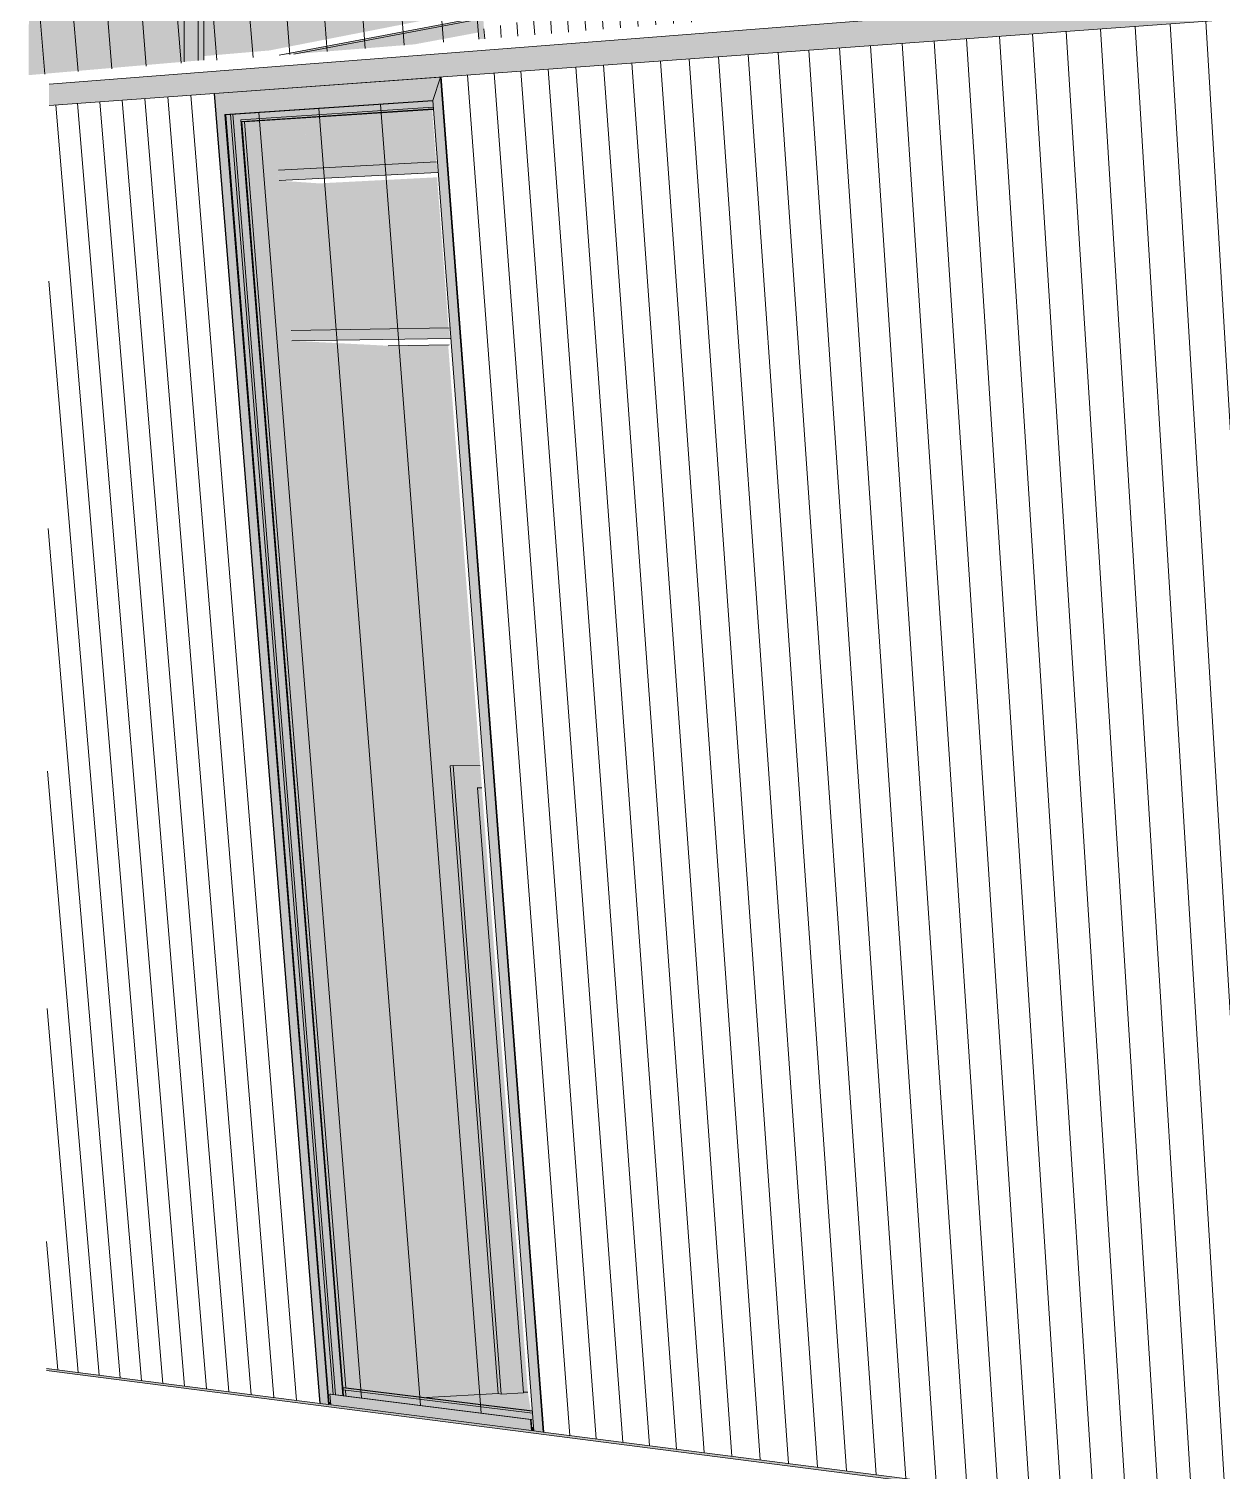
# Model space of a CAD drawing. Header units: inches. Extents: x 30764 to 30770, y -4780 to 4478.
# Drawn here: x 30768.1412 to 30768.3478, y 4477.6266 to 4477.8763 of the extents above; entities that cross this region are included whole.
import ezdxf

# ---------------------------------------------------------------- set-up
doc = ezdxf.new("R2010")
doc.units = ezdxf.units.IN
doc.header["$MEASUREMENT"] = 0
for name, color, linetype, lineweight in [('A-CLNG', 13, 'Continuous', 13), ('A-DOOR', 31, 'Continuous', 13), ('A-DOOR-FRAM', 31, 'Continuous', 9), ('A-GLAZ-CURT', 52, 'Continuous', 9), ('A-GLAZ-CWMG', 51, 'Continuous', 9), ('A-ROOF', 132, 'Continuous', 13), ('A-WALL', 113, 'Continuous', 13), ('A-WALL-PATT', 111, 'Continuous', 13), ('C-BLDG-PADS', 91, 'Continuous', 9), ('C-TOPO', 7, 'Continuous', 9), ('I-WALL', 2, 'Continuous', 13), ('L-SITE-WALL', 31, 'Continuous', 13), ('S-BEAM', 12, 'Continuous', 9), ('S-COLS', 52, 'Continuous', 9)]:
    doc.layers.add(name, color=color, linetype=linetype, lineweight=lineweight)

# ---------------------------------------------------------------- blocks, each defined once
blk = doc.blocks.new('FP_67-Westling end')
at = {"layer": 'A-WALL-PATT', "lineweight": 9}
for p, q in [((-2774.43069, 4477.61674), (-2774.44629, 4477.87756)), ((-2774.46574, 4477.62123), (-2774.48202, 4477.87496)), ((-2774.46009, 4477.6205), (-2774.47626, 4477.87538)), ((-2774.45436, 4477.61977), (-2774.47043, 4477.87581)), ((-2774.44856, 4477.61903), (-2774.46451, 4477.87624)), ((-2774.44268, 4477.61828), (-2774.45852, 4477.87667)), ((-2774.43673, 4477.61751), (-2774.45245, 4477.87712)), ((-2774.49819, 4477.62538), (-2774.51503, 4477.87256)), ((-2774.49295, 4477.62471), (-2774.5097, 4477.87295)), ((-2774.48765, 4477.62403), (-2774.50431, 4477.87334)), ((-2774.48227, 4477.62334), (-2774.49884, 4477.87374)), ((-2774.47683, 4477.62264), (-2774.49331, 4477.87414)), ((-2774.47132, 4477.62194), (-2774.4877, 4477.87455)), ((-2774.53313, 4477.62985), (-2774.55052, 4477.86997)), ((-2774.52832, 4477.62923), (-2774.54564, 4477.87033)), ((-2774.52345, 4477.62861), (-2774.54069, 4477.87069)), ((-2774.51852, 4477.62798), (-2774.53569, 4477.87105)), ((-2774.51353, 4477.62734), (-2774.53062, 4477.87142)), ((-2774.50848, 4477.62669), (-2774.52549, 4477.8718)), ((-2774.50337, 4477.62604), (-2774.52029, 4477.87218)), ((-2774.56085, 4477.63339), (-2774.57863, 4477.86793)), ((-2774.55636, 4477.63282), (-2774.57408, 4477.86826)), ((-2774.55182, 4477.63224), (-2774.56948, 4477.86859)), ((-2774.54723, 4477.63165), (-2774.56483, 4477.86893)), ((-2774.54259, 4477.63106), (-2774.56012, 4477.86928)), ((-2774.53789, 4477.63046), (-2774.55535, 4477.86962))]:
    blk.add_line(p, q, dxfattribs=at)
blk = doc.blocks.new('FP_68-Westling end')
at = {"layer": 'A-WALL-PATT', "lineweight": 9}
for p, q in [((-2774.45665, 4477.88377), (-2774.45749, 4477.89749)), ((-2774.45288, 4477.88407), (-2774.45374, 4477.89818)), ((-2774.44988, 4477.89762), (-2774.44996, 4477.89889)), ((-2774.46776, 4477.88287), (-2774.46854, 4477.89543)), ((-2774.46408, 4477.88317), (-2774.46489, 4477.89611)), ((-2774.46038, 4477.88346), (-2774.4612, 4477.89679)), ((-2774.48214, 4477.88171), (-2774.48285, 4477.89276)), ((-2774.47859, 4477.882), (-2774.47932, 4477.89342)), ((-2774.47501, 4477.88229), (-2774.47575, 4477.89408)), ((-2774.4714, 4477.88258), (-2774.47216, 4477.89475)), ((-2774.49607, 4477.88059), (-2774.4967, 4477.89018)), ((-2774.49263, 4477.88087), (-2774.49328, 4477.89081)), ((-2774.48916, 4477.88115), (-2774.48983, 4477.89146)), ((-2774.48567, 4477.88143), (-2774.48636, 4477.8921)), ((-2774.50956, 4477.8795), (-2774.51011, 4477.88768)), ((-2774.50623, 4477.87977), (-2774.5068, 4477.88829)), ((-2774.50287, 4477.88004), (-2774.50346, 4477.88892)), ((-2774.49948, 4477.88031), (-2774.5001, 4477.88954)), ((-2774.52263, 4477.87845), (-2774.5231, 4477.88525)), ((-2774.5194, 4477.87871), (-2774.51989, 4477.88585)), ((-2774.51615, 4477.87897), (-2774.51666, 4477.88646)), ((-2774.51287, 4477.87924), (-2774.5134, 4477.88706)), ((-2774.53841, 4477.87718), (-2774.53878, 4477.88233)), ((-2774.53531, 4477.87743), (-2774.53569, 4477.88291)), ((-2774.53217, 4477.87768), (-2774.53258, 4477.88349)), ((-2774.52902, 4477.87793), (-2774.52945, 4477.88407)), ((-2774.52584, 4477.87819), (-2774.52629, 4477.88466)), ((-2774.55061, 4477.87619), (-2774.55089, 4477.88007)), ((-2774.5476, 4477.87644), (-2774.5479, 4477.88063)), ((-2774.54456, 4477.87668), (-2774.54488, 4477.88119)), ((-2774.5415, 4477.87693), (-2774.54184, 4477.88176)), ((-2774.56536, 4477.87501), (-2774.56553, 4477.87734)), ((-2774.56245, 4477.87524), (-2774.56265, 4477.87788)), ((-2774.55953, 4477.87548), (-2774.55974, 4477.87842)), ((-2774.55658, 4477.87571), (-2774.55681, 4477.87897)), ((-2774.55361, 4477.87595), (-2774.55387, 4477.87952)), ((-2774.56824, 4477.87477), (-2774.56839, 4477.87681))]:
    blk.add_line(p, q, dxfattribs=at)
blk = doc.blocks.new('FP_69-Westling end')
at = {"layer": 'A-WALL-PATT', "lineweight": 9}
for p, q in [((-2774.45073, 4477.90046), (-2774.45977, 4478.05066)), ((-2774.45996, 4477.89873), (-2774.46906, 4478.04731)), ((-2774.46899, 4477.89703), (-2774.47816, 4478.04402)), ((-2774.47784, 4477.89536), (-2774.48707, 4478.04081)), ((-2774.48651, 4477.89373), (-2774.4958, 4478.03766)), ((-2774.49501, 4477.89212), (-2774.50435, 4478.03457)), ((-2774.50334, 4477.89056), (-2774.51273, 4478.03155)), ((-2774.51151, 4477.88902), (-2774.52094, 4478.02858)), ((-2774.51952, 4477.88751), (-2774.52899, 4478.02567)), ((-2774.52738, 4477.88603), (-2774.53689, 4478.02282)), ((-2774.53509, 4477.88458), (-2774.54463, 4478.02003)), ((-2774.54265, 4477.88315), (-2774.55222, 4478.01729)), ((-2774.55007, 4477.88175), (-2774.55967, 4478.0146)), ((-2774.55736, 4477.88038), (-2774.56699, 4478.012)), ((-2774.56451, 4477.87903), (-2774.57416, 4478.00941)), ((-2774.57159, 4477.8784), (-2774.58121, 4478.00687)), ((-2774.57825, 4477.87397), (-2774.58812, 4478.00437)), ((-2774.58507, 4477.87342), (-2774.59491, 4478.00192)), ((-2774.59178, 4477.87288), (-2774.60158, 4477.99951)), ((-2774.60485, 4477.87183), (-2774.61456, 4477.99483)), ((-2774.59837, 4477.87235), (-2774.60813, 4477.99715)), ((-2774.61122, 4477.87131), (-2774.62089, 4477.99254)), ((-2774.61748, 4477.87081), (-2774.6271, 4477.9903)), ((-2774.62364, 4477.87031), (-2774.6332, 4477.98809)), ((-2774.62969, 4477.86982), (-2774.63921, 4477.98593)), ((-2774.63565, 4477.86934), (-2774.64511, 4477.9838)), ((-2774.6415, 4477.86887), (-2774.64977, 4477.96795)), ((-2774.64727, 4477.86841), (-2774.64986, 4477.8992))]:
    blk.add_line(p, q, dxfattribs=at)
blk = doc.blocks.new('FP_75-Westling end')
at = {"layer": 'A-WALL-PATT', "lineweight": 9}
for p, q in [((-2774.58222, 4477.63803), (-2774.59983, 4477.86247)), ((-2774.5717, 4477.63671), (-2774.58917, 4477.86319)), ((-2774.59246, 4477.63931), (-2774.61019, 4477.86181))]:
    blk.add_line(p, q, dxfattribs=at)
blk = doc.blocks.new('FP_76-Westling end')
at = {"layer": 'A-WALL-PATT', "lineweight": 9}
for p, q in [((-2774.59966, 4477.63836), (-2774.61793, 4477.86507)), ((-2774.62682, 4477.64183), (-2774.64538, 4477.86307)), ((-2774.62306, 4477.64135), (-2774.64159, 4477.86334)), ((-2774.61926, 4477.64087), (-2774.63775, 4477.86362)), ((-2774.61543, 4477.64038), (-2774.63387, 4477.86391)), ((-2774.61155, 4477.63988), (-2774.62995, 4477.86419)), ((-2774.60763, 4477.63938), (-2774.62599, 4477.86448)), ((-2774.60367, 4477.63887), (-2774.62198, 4477.86477)), ((-2774.63054, 4477.64231), (-2774.64659, 4477.83261)), ((-2774.63421, 4477.64278), (-2774.64668, 4477.78977)), ((-2774.63786, 4477.64324), (-2774.64677, 4477.7478)), ((-2774.64146, 4477.64371), (-2774.64686, 4477.70669)), ((-2774.64503, 4477.64416), (-2774.64694, 4477.66641))]:
    blk.add_line(p, q, dxfattribs=at)

msp = doc.modelspace()

# ---------------------------------------------------------------- hatches: boundary and pattern name
at = {"layer": 'A-CLNG', "lineweight": 5}
msp.add_hatch(color=256, dxfattribs=at).paths.add_polyline_path([(30768.18958, 4477.8521), (30768.21173, 4477.8533), (30768.21103, 4477.86241), (30768.18888, 4477.86096), (30768.18894, 4477.86021)], flags=0)
at = {"layer": 'A-DOOR', "lineweight": 5}
msp.add_hatch(color=256, dxfattribs=at).paths.add_polyline_path([(30768.22683, 4477.6403), (30768.2276, 4477.64034), (30768.21964, 4477.74491), (30768.21886, 4477.74491), (30768.22678, 4477.64103)], flags=0)
at = {"layer": 'A-DOOR-FRAM', "lineweight": 5}
msp.add_hatch(color=256, dxfattribs=at).paths.add_polyline_path([(30768.223, 4477.64), (30768.21466, 4477.74875), (30768.21414, 4477.74874), (30768.22248, 4477.64006)], flags=0)
at = {"layer": 'A-DOOR-FRAM', "lineweight": 13}
msp.add_hatch(color=256, dxfattribs=at).paths.add_polyline_path([(30768.223, 4477.64), (30768.22685, 4477.64021), (30768.21887, 4477.74492), (30768.21965, 4477.74492), (30768.21936, 4477.7487), (30768.21466, 4477.74875), (30768.22292, 4477.64103)], flags=0)
at = {"layer": 'A-GLAZ-CWMG', "lineweight": 5}
for points in [[(30768.21914, 4477.87446), (30768.22014, 4477.87454), (30768.21986, 4477.87844), (30768.21886, 4477.87825), (30768.21902, 4477.8761)], [(30768.17513, 4477.86141), (30768.21116, 4477.86385), (30768.21246, 4477.86792), (30768.17338, 4477.86507), (30768.17377, 4477.86425)], [(30768.23025, 4477.63341), (30768.21246, 4477.86792), (30768.21116, 4477.86385), (30768.22867, 4477.63361)], [(30768.19308, 4477.63817), (30768.17513, 4477.86141), (30768.17338, 4477.86507), (30768.19165, 4477.63835)], [(30768.17829, 4477.86056), (30768.2112, 4477.86274), (30768.21112, 4477.86384), (30768.17779, 4477.86159), (30768.17806, 4477.86103)], [(30768.17807, 4477.86021), (30768.21124, 4477.86239), (30768.21121, 4477.86273), (30768.17791, 4477.86053)], [(30768.19308, 4477.63817), (30768.19324, 4477.63818), (30768.1753, 4477.86139), (30768.17513, 4477.86139), (30768.19307, 4477.63825)], [(30768.1932, 4477.63843), (30768.19342, 4477.63844), (30768.1933, 4477.63995), (30768.19354, 4477.63995), (30768.19432, 4477.63985), (30768.17653, 4477.8615), (30768.17528, 4477.86141), (30768.19306, 4477.64024)], [(30768.19559, 4477.6397), (30768.17791, 4477.86053), (30768.17829, 4477.86056), (30768.17779, 4477.86159), (30768.17653, 4477.8615), (30768.19432, 4477.63985), (30768.19443, 4477.63984)], [(30768.19572, 4477.63968), (30768.17807, 4477.86021), (30768.17791, 4477.86053), (30768.1956, 4477.63969)], [(30768.2284, 4477.63669), (30768.22837, 4477.63702), (30768.19561, 4477.64107), (30768.19564, 4477.64075), (30768.22822, 4477.63671)], [(30768.22837, 4477.63702), (30768.22836, 4477.63711), (30768.196, 4477.64109), (30768.19584, 4477.64104), (30768.21302, 4477.63892)], [(30768.22858, 4477.63423), (30768.22839, 4477.63669), (30768.19603, 4477.6407), (30768.19612, 4477.63963), (30768.22822, 4477.63559), (30768.22819, 4477.63552), (30768.22814, 4477.63552), (30768.22827, 4477.63427)], [(30768.22823, 4477.63367), (30768.22809, 4477.63559), (30768.19333, 4477.63995), (30768.19348, 4477.63812), (30768.21306, 4477.63561)], [(30768.22809, 4477.63559), (30768.22826, 4477.6356), (30768.22126, 4477.63644)], [(30768.2285, 4477.63377), (30768.22865, 4477.63381), (30768.22858, 4477.63423), (30768.22823, 4477.63428), (30768.22831, 4477.63379)]]:
    msp.add_hatch(color=256, dxfattribs=at).paths.add_polyline_path(points, flags=0)
h = msp.add_hatch(color=256, dxfattribs=at)
h.paths.add_polyline_path([(30768.19612, 4477.63963), (30768.19601, 4477.64071), (30768.19564, 4477.64075), (30768.19572, 4477.63968), (30768.196, 4477.63964)], flags=0)
h.paths.add_polyline_path([(30768.19561, 4477.64107), (30768.19608, 4477.64109), (30768.17856, 4477.86017), (30768.17807, 4477.86017), (30768.19561, 4477.64109)], flags=0)
at = {"layer": 'A-GLAZ-CWMG'}
for points in [[(30768.22823, 4477.63367), (30768.22866, 4477.63371), (30768.22865, 4477.63375), (30768.22831, 4477.63379), (30768.22818, 4477.63551), (30768.22826, 4477.63551), (30768.22826, 4477.6356), (30768.22809, 4477.63559), (30768.22822, 4477.63379)], [(30768.22865, 4477.63375), (30768.22865, 4477.63378), (30768.2285, 4477.63377)]]:
    msp.add_hatch(color=256, dxfattribs=at).paths.add_polyline_path(points, flags=0)
at = {"layer": 'A-ROOF', "lineweight": 5}
msp.add_hatch(color=256, dxfattribs=at).paths.add_polyline_path([(30768.14472, 4477.86298), (30768.67419, 4477.90154), (30768.67406, 4477.90799), (30768.14473, 4477.86668)], flags=0)
at = {"layer": 'C-BLDG-PADS', "lineweight": 5}
h = msp.add_hatch(color=256, dxfattribs=at)
h.paths.add_polyline_path([(30768.22811, 4477.63714), (30768.2276, 4477.64034), (30768.22684, 4477.64027), (30768.22685, 4477.64021), (30768.223, 4477.64), (30768.22248, 4477.64006), (30768.21006, 4477.63937), (30768.22797, 4477.63716)], flags=0)
h.paths.add_polyline_path([(30768.19345, 4477.63825), (30768.19342, 4477.63844), (30768.1932, 4477.63843), (30768.19324, 4477.63827), (30768.19344, 4477.63825)], flags=0)
h.paths.add_polyline_path([(30769.3321, 4477.66899), (30769.37414, 4477.67372), (30769.37655, 4477.69142), (30769.33503, 4477.69232), (30769.33329, 4477.67847)], flags=0)
h.paths.add_polyline_path([(30769.38049, 4477.67443), (30769.42976, 4477.67998), (30769.43051, 4477.68492), (30769.40243, 4477.68565), (30769.40243, 4477.68566), (30769.40019, 4477.68572), (30769.40093, 4477.6909), (30769.38281, 4477.69129), (30769.38104, 4477.67847)], flags=0)
h = msp.add_hatch(color=256, dxfattribs=at)
h.paths.add_polyline_path([(30768.61875, 4477.58313), (30768.927, 4477.61916), (30768.92511, 4477.61931), (30768.92511, 4477.61926), (30768.61998, 4477.5837), (30768.61858, 4477.58388), (30768.61798, 4477.58381), (30768.22867, 4477.63361), (30768.22866, 4477.63369), (30768.22808, 4477.63369), (30768.19348, 4477.63812), (30768.19344, 4477.63825), (30768.19323, 4477.63825), (30768.19324, 4477.63818), (30768.19308, 4477.63817), (30768.14426, 4477.64441), (30768.14429, 4477.64406), (30768.618, 4477.58323)], flags=0)
h.paths.add_polyline_path([(30768.95746, 4477.62272), (30769.1912, 4477.65005), (30769.18977, 4477.65012), (30768.95746, 4477.62304), (30768.95746, 4477.62283)], flags=0)
h.paths.add_polyline_path([(30769.20886, 4477.65211), (30769.32078, 4477.6652), (30769.31945, 4477.66523), (30769.20888, 4477.65234), (30769.20887, 4477.65218)], flags=0)
h.paths.add_polyline_path([(30769.33179, 4477.66648), (30769.43406, 4477.67844), (30769.43283, 4477.67846), (30769.43214, 4477.67842), (30769.43214, 4477.67845), (30769.43207, 4477.67841), (30769.43207, 4477.67837), (30769.33182, 4477.66669), (30769.3318, 4477.66652)], flags=0)
h.paths.add_polyline_path([(30769.44124, 4477.67928), (30769.47975, 4477.68378), (30769.47854, 4477.68378), (30769.44126, 4477.67943), (30769.44124, 4477.6793)], flags=0)
h.paths.add_polyline_path([(30769.51894, 4477.68836), (30769.5194, 4477.68841), (30769.51894, 4477.6884)], flags=0)
at = {"layer": 'I-WALL'}
h = msp.add_hatch(color=256, dxfattribs=at)
h.paths.add_polyline_path([(30768.21006, 4477.63937), (30768.22248, 4477.64006), (30768.21414, 4477.74874), (30768.21465, 4477.74875), (30768.21936, 4477.74871), (30768.21381, 4477.82161), (30768.20345, 4477.82141), (30768.19195, 4477.82201), (30768.20629, 4477.63983), (30768.20642, 4477.63982)], flags=0)
h.paths.add_polyline_path([(30768.19178, 4477.82418), (30768.19431, 4477.82424), (30768.1944, 4477.8245), (30768.19442, 4477.8248), (30768.19255, 4477.84828), (30768.19241, 4477.84882), (30768.19216, 4477.84913), (30768.19189, 4477.84933), (30768.19159, 4477.84947), (30768.19128, 4477.84953), (30768.18977, 4477.84963), (30768.1913, 4477.83022)], flags=0)
at = {"layer": 'L-SITE-WALL', "lineweight": 5}
h = msp.add_hatch(color=256, dxfattribs=at)
h.paths.add_polyline_path([(30768.1932, 4477.63844), (30768.19342, 4477.63845), (30768.1933, 4477.63995), (30768.19354, 4477.63995), (30768.19432, 4477.63985), (30768.17653, 4477.8615), (30768.17528, 4477.86141), (30768.19306, 4477.64024)], flags=0)
h.paths.add_polyline_path([(30768.20629, 4477.63983), (30768.19195, 4477.82201), (30768.18676, 4477.82228), (30768.18662, 4477.82406), (30768.19178, 4477.82418), (30768.18977, 4477.84963), (30768.18456, 4477.84999), (30768.18442, 4477.85178), (30768.18958, 4477.8521), (30768.18888, 4477.86096), (30768.17853, 4477.86018), (30768.19605, 4477.6411), (30768.20528, 4477.63996)], flags=0)
at = {"layer": 'S-BEAM', "lineweight": 5}
h = msp.add_hatch(color=256, dxfattribs=at)
h.paths.add_polyline_path([(30768.18457, 4477.87169), (30768.18722, 4477.87192), (30768.21887, 4477.87789), (30768.21883, 4477.87817), (30768.18722, 4477.87219)], flags=0)
h.paths.add_polyline_path([(30768.22116, 4477.87833), (30768.34243, 4477.90122), (30768.34294, 4477.90165), (30768.22015, 4477.87842)], flags=0)
h = msp.add_hatch(color=256, dxfattribs=at)
h.paths.add_polyline_path([(30768.18707, 4477.87189), (30768.20604, 4477.87342), (30768.21902, 4477.87584), (30768.21884, 4477.87789), (30768.18722, 4477.87192)], flags=0)
h.paths.add_polyline_path([(30768.22143, 4477.8783), (30768.34243, 4477.90114), (30768.34243, 4477.90122), (30768.2213, 4477.87832)], flags=0)
for points in [[(30768.17029, 4477.87144), (30768.18287, 4477.87252), (30768.21693, 4477.87917), (30768.21692, 4477.87926), (30768.21807, 4477.87944), (30768.21837, 4477.87946), (30768.22381, 4477.88052), (30768.22349, 4477.88481), (30768.17025, 4477.89507), (30768.17028, 4477.87747)], [(30768.20604, 4477.87342), (30768.20801, 4477.87358), (30768.21903, 4477.87563), (30768.21902, 4477.87584), (30768.20911, 4477.87399)], [(30768.18456, 4477.84999), (30768.21195, 4477.8514), (30768.21181, 4477.85326), (30768.18442, 4477.85178), (30768.18454, 4477.85035)], [(30768.19257, 4477.84828), (30768.21199, 4477.84923), (30768.21191, 4477.85057), (30768.19136, 4477.84951), (30768.19167, 4477.84943), (30768.19196, 4477.84928), (30768.19221, 4477.84906), (30768.19241, 4477.8488), (30768.19253, 4477.8485)], [(30768.19442, 4477.8248), (30768.21383, 4477.82514), (30768.21199, 4477.84923), (30768.19257, 4477.84828), (30768.19419, 4477.82772)], [(30768.19431, 4477.82424), (30768.21387, 4477.82457), (30768.21383, 4477.82514), (30768.19442, 4477.8248), (30768.19437, 4477.82442)], [(30768.18676, 4477.82228), (30768.21414, 4477.82267), (30768.214, 4477.82451), (30768.18662, 4477.82406), (30768.18675, 4477.82252)]]:
    msp.add_hatch(color=256, dxfattribs=at).paths.add_polyline_path(points, flags=0)
at = {"layer": 'S-COLS', "lineweight": 5}
h = msp.add_hatch(color=256, dxfattribs=at)
h.paths.add_polyline_path([(30768.14122, 4477.86825), (30768.16813, 4477.87057), (30768.16808, 4477.90198), (30768.14123, 4477.89545), (30768.14122, 4477.86874)], flags=0)
h.paths.add_polyline_path([(30768.14124, 4477.90219), (30768.16806, 4477.90898), (30768.168, 4477.93124), (30768.16734, 4477.93139), (30768.16586, 4477.93265), (30768.16636, 4477.93279), (30768.15913, 4477.93962), (30768.14125, 4477.93424), (30768.14124, 4477.90795)], flags=0)
h.paths.add_polyline_path([(30768.14125, 4477.94155), (30768.15315, 4477.94526), (30768.14126, 4477.95648), (30768.14125, 4477.94685)], flags=0)
h = msp.add_hatch(color=256, dxfattribs=at)
h.paths.add_polyline_path([(30768.16813, 4477.87057), (30768.17053, 4477.87077), (30768.17048, 4477.90254), (30768.16808, 4477.90198), (30768.16812, 4477.87689)], flags=0)
h.paths.add_polyline_path([(30768.16806, 4477.90898), (30768.17047, 4477.90957), (30768.17043, 4477.93189), (30768.16803, 4477.93122), (30768.16804, 4477.92199)], flags=0)
h = msp.add_hatch(color=256, dxfattribs=at)
h.paths.add_polyline_path([(30768.17053, 4477.87077), (30768.17152, 4477.87085), (30768.17147, 4477.90279), (30768.17048, 4477.90254), (30768.17052, 4477.87688)], flags=0)
h.paths.add_polyline_path([(30768.17047, 4477.90957), (30768.17146, 4477.90982), (30768.17143, 4477.93094), (30768.17043, 4477.93189), (30768.17045, 4477.92198)], flags=0)

# ---------------------------------------------------------------- linework, layer by layer
at = {"layer": 'A-DOOR', "lineweight": 9}
for p, q in [((30768.21964, 4477.74491), (30768.21886, 4477.74491)), ((30768.22683, 4477.6403), (30768.2276, 4477.64034))]:
    msp.add_line(p, q, dxfattribs=at)
at = {"layer": 'A-DOOR-FRAM'}
for p, q in [((30768.21414, 4477.74874), (30768.21466, 4477.74875)), ((30768.22248, 4477.64006), (30768.21414, 4477.74874)), ((30768.22248, 4477.64006), (30768.21414, 4477.74874)), ((30768.21936, 4477.7487), (30768.21466, 4477.74875)), ((30768.21466, 4477.74875), (30768.223, 4477.64)), ((30768.21964, 4477.74491), (30768.21886, 4477.74491)), ((30768.22685, 4477.64021), (30768.21887, 4477.74492)), ((30768.21887, 4477.74492), (30768.21965, 4477.74492)), ((30768.223, 4477.64), (30768.22685, 4477.64021)), ((30768.22248, 4477.64006), (30768.223, 4477.64))]:
    msp.add_line(p, q, dxfattribs=at)
at = {"layer": 'A-GLAZ-CWMG'}
for p, q in [((30768.21886, 4477.87825), (30768.21914, 4477.87446)), ((30768.21246, 4477.86792), (30768.17338, 4477.86507)), ((30768.21246, 4477.86792), (30768.21116, 4477.86385)), ((30768.21116, 4477.86385), (30768.21246, 4477.86792)), ((30768.23025, 4477.63341), (30768.21246, 4477.86792)), ((30768.17338, 4477.86507), (30768.19165, 4477.63835)), ((30768.21116, 4477.86385), (30768.17513, 4477.86141)), ((30768.21116, 4477.86382), (30768.1753, 4477.86139)), ((30768.21121, 4477.86273), (30768.17791, 4477.86053)), ((30768.21124, 4477.86239), (30768.17807, 4477.86021)), ((30768.22867, 4477.63361), (30768.21116, 4477.86385)), ((30768.1753, 4477.86139), (30768.17513, 4477.86141)), ((30768.17513, 4477.86141), (30768.19308, 4477.63817)), ((30768.17513, 4477.86141), (30768.1753, 4477.86139)), ((30768.1753, 4477.86139), (30768.19324, 4477.63818)), ((30768.17653, 4477.8615), (30768.19432, 4477.63985)), ((30768.17791, 4477.86053), (30768.1956, 4477.63969)), ((30768.17856, 4477.86017), (30768.17807, 4477.86021)), ((30768.17807, 4477.86021), (30768.19572, 4477.63968)), ((30768.17807, 4477.86021), (30768.17856, 4477.86017)), ((30768.21123, 4477.86232), (30768.17856, 4477.86017)), ((30768.17856, 4477.86017), (30768.19608, 4477.64109)), ((30768.19561, 4477.64107), (30768.19608, 4477.64109)), ((30768.19564, 4477.64075), (30768.19561, 4477.64107)), ((30768.19561, 4477.64107), (30768.22837, 4477.63702)), ((30768.19564, 4477.64075), (30768.2284, 4477.63669)), ((30768.19612, 4477.63963), (30768.19603, 4477.6407)), ((30768.19608, 4477.64109), (30768.22836, 4477.63711)), ((30768.19308, 4477.63817), (30768.19165, 4477.63835)), ((30768.19324, 4477.63818), (30768.19308, 4477.63817)), ((30768.19342, 4477.63844), (30768.1932, 4477.63843)), ((30768.19333, 4477.63995), (30768.1935, 4477.63996)), ((30768.19348, 4477.63812), (30768.19333, 4477.63995)), ((30768.19333, 4477.63995), (30768.22809, 4477.63559)), ((30768.19348, 4477.63812), (30768.22823, 4477.63367)), ((30768.1935, 4477.63996), (30768.22826, 4477.6356)), ((30768.22826, 4477.6356), (30768.22809, 4477.63559)), ((30768.22809, 4477.63559), (30768.22823, 4477.63367)), ((30768.22831, 4477.63376), (30768.22818, 4477.63551)), ((30768.22818, 4477.63551), (30768.22826, 4477.63551)), ((30768.22826, 4477.63551), (30768.22826, 4477.6356)), ((30768.22823, 4477.63428), (30768.22858, 4477.63423)), ((30768.22823, 4477.63367), (30768.22866, 4477.63369)), ((30768.2285, 4477.63377), (30768.22831, 4477.63376)), ((30768.22865, 4477.63378), (30768.2285, 4477.63377)), ((30768.23025, 4477.63341), (30768.22867, 4477.63361))]:
    msp.add_line(p, q, dxfattribs=at)
at = {"layer": 'A-ROOF'}
for p, q in [((30768.14473, 4477.86668), (30768.67406, 4477.90799)), ((30768.67419, 4477.90154), (30768.17338, 4477.86507))]:
    msp.add_line(p, q, dxfattribs=at)
at = {"layer": 'A-WALL'}
for p, q in [((30768.19392, 4477.6399), (30768.17614, 4477.86147)), ((30768.1932, 4477.63851), (30768.19341, 4477.63852)), ((30768.19323, 4477.63827), (30768.19346, 4477.63824)), ((30768.22859, 4477.63416), (30768.22824, 4477.6342)), ((30768.22831, 4477.63379), (30768.2285, 4477.63377)), ((30768.22853, 4477.63376), (30768.22866, 4477.63375))]:
    msp.add_line(p, q, dxfattribs=at)
at = {"layer": 'C-BLDG-PADS'}
msp.add_line((30768.14429, 4477.64406), (30768.61875, 4477.58313), dxfattribs=at)
at = {"layer": 'C-TOPO'}
for p, q in [((30768.61875, 4477.58313), (30768.14429, 4477.64406)), ((30768.14429, 4477.64406), (30768.61875, 4477.58313))]:
    msp.add_line(p, q, dxfattribs=at)
at = {"layer": 'I-WALL'}
for p, q in [((30768.21886, 4477.74491), (30768.21964, 4477.74491)), ((30768.21006, 4477.63937), (30768.22248, 4477.64006))]:
    msp.add_line(p, q, dxfattribs=at)
at = {"layer": 'L-SITE-WALL'}
for p, q in [((30768.22001, 4477.87628), (30768.22014, 4477.87454)), ((30768.21246, 4477.86792), (30768.23025, 4477.63341)), ((30768.17338, 4477.86507), (30768.14472, 4477.86298)), ((30768.19165, 4477.63835), (30768.17338, 4477.86507)), ((30768.14426, 4477.64441), (30768.19165, 4477.63835)), ((30768.23025, 4477.63341), (30768.61798, 4477.58381))]:
    msp.add_line(p, q, dxfattribs=at)
at = {"layer": 'S-BEAM'}
for p, q in [((30768.18457, 4477.87169), (30768.21884, 4477.87818)), ((30768.18707, 4477.87189), (30768.21887, 4477.87789)), ((30768.21181, 4477.85326), (30768.18442, 4477.85178)), ((30768.21195, 4477.8514), (30768.18456, 4477.84999)), ((30768.18662, 4477.82406), (30768.214, 4477.82451)), ((30768.21414, 4477.82267), (30768.18676, 4477.82228)), ((30768.21397, 4477.82155), (30768.20345, 4477.82141))]:
    msp.add_line(p, q, dxfattribs=at)
at = {"layer": 'S-COLS'}
for p, q in [((30768.17048, 4477.90254), (30768.17053, 4477.87077)), ((30768.17152, 4477.87085), (30768.17147, 4477.90279)), ((30768.16813, 4477.87057), (30768.16808, 4477.90198))]:
    msp.add_line(p, q, dxfattribs=at)

# ---------------------------------------------------------------- block references
at = {"layer": 'A-GLAZ-CURT'}
for name in ['FP_69-Westling end', 'FP_75-Westling end']:
    msp.add_blockref(name, (33542.79125, 0), dxfattribs=at)
at = {"layer": 'L-SITE-WALL', "lineweight": 9}
for name in ['FP_68-Westling end', 'FP_67-Westling end', 'FP_76-Westling end']:
    msp.add_blockref(name, (33542.79125, 0), dxfattribs=at)

doc.saveas('drawing.dxf')
